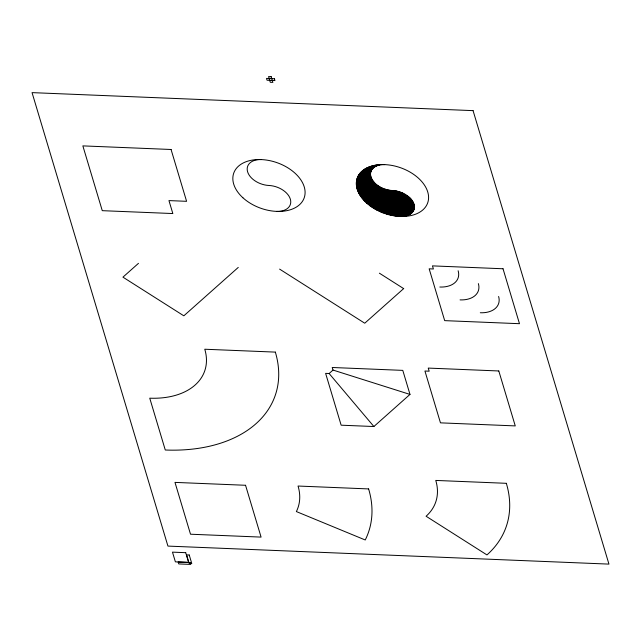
<?xml version="1.0" encoding="UTF-8"?>
<svg xmlns="http://www.w3.org/2000/svg" width="641" height="641" viewBox="0 0 641 641"><rect width="100%" height="100%" fill="white"/><g stroke="black" fill="none" stroke-linecap="round" stroke-linejoin="round"><path stroke-width="0.96" d="M138.472 263.339L122.944 277.152L183.831 315.821L238.26 267.417M403.694 288.57L364.745 323.216L279.596 269.108M329.129 373.527L373.895 426.529L341.148 425.191L325.62 373.366L329.145 373.511L333.016 370.065L409.992 394.423L402.788 370.378L332.222 367.493L333 370.081M373.895 426.513L409.976 394.423M269.116 78.402L271.712 78.506M269.733 80.462L272.329 80.566M379.24 164.713L379.656 164.977M378.414 164.785L378.967 165.13M377.621 164.873L378.302 165.306M376.844 164.969L377.677 165.498M376.083 165.082L377.076 165.715M375.346 165.21L376.507 165.939M374.624 165.346L375.963 166.187M373.927 165.49L375.442 166.452M373.238 165.65L374.953 166.732M372.573 165.819L374.48 167.029M371.916 165.995L374.04 167.341M371.283 166.187L373.623 167.67M370.658 166.388L373.23 168.014M370.057 166.588L372.862 168.375M369.464 166.812L372.517 168.751M368.879 167.037L372.197 169.136M368.319 167.269L371.9 169.544M367.766 167.509L371.628 169.969M367.229 167.766L371.387 170.402M366.708 168.022L371.171 170.859M366.195 168.295L370.987 171.339M365.699 168.567L370.827 171.828M365.21 168.855L370.698 172.341M364.737 169.144L370.602 172.87M401.49 192.5L409.887 197.837M364.272 169.448L370.538 173.423M399.375 191.755L411.226 199.279M363.824 169.753L370.514 173.999M397.716 191.29L412.107 200.433M363.391 170.073L370.53 174.608M396.29 190.978L412.756 201.434M362.966 170.394L370.586 175.233M395.024 190.77L413.237 202.34M362.558 170.722L370.698 175.898M393.87 190.625L413.613 203.173M362.157 171.067L370.859 176.596M392.813 190.545L413.894 203.942M361.764 171.411L371.091 177.341M391.795 190.489L414.11 204.671M361.396 171.764L371.395 178.126M390.706 190.393L414.254 205.36M361.027 172.133L371.804 178.975M389.52 190.241L414.35 206.009M360.683 172.501L372.333 179.905M388.214 190L414.398 206.634M360.338 172.878L373.038 180.946M386.731 189.648L414.398 207.227M360.018 173.262L374.024 182.164M384.969 189.127L414.358 207.804M359.697 173.663L375.602 183.759M382.613 188.222L414.286 208.349M359.401 174.064L414.182 208.87M359.112 174.472L414.046 209.383M358.832 174.889L413.878 209.863M358.575 175.314L413.677 210.336M358.319 175.754L413.453 210.785M358.087 176.195L413.205 211.218M357.862 176.644L412.924 211.634M357.654 177.108L412.628 212.035M357.454 177.573L412.299 212.419M357.277 178.054L411.947 212.796M357.109 178.543L411.57 213.149M356.957 179.039L411.169 213.485M356.821 179.544L410.745 213.806M356.7 180.057L410.296 214.118M356.596 180.586L409.815 214.406M356.508 181.123L409.319 214.687M356.436 181.667L408.79 214.943M356.38 182.228L408.245 215.184M356.348 182.805L407.66 215.408M356.332 183.382L407.051 215.616M356.332 183.983L406.418 215.809M356.364 184.592L405.745 215.969M356.412 185.217L405.04 216.121M356.476 185.85L404.303 216.241M356.572 186.507L403.526 216.338M356.7 187.18L402.7 216.41M356.845 187.869L401.835 216.45M357.029 188.574L400.905 216.458M357.237 189.303L399.928 216.426M357.486 190.056L398.902 216.37M357.774 190.834L397.837 216.289M358.103 191.635L396.731 216.177M358.479 192.468L395.569 216.033M358.912 193.334L394.359 215.857M359.409 194.239L393.093 215.648M359.97 195.193L391.747 215.384M360.627 196.202L390.321 215.072M361.38 197.276L388.783 214.687M362.269 198.438L387.108 214.222M363.351 199.712L385.257 213.637M364.689 201.154L383.142 212.884M366.5 202.901L380.554 211.834M369.536 205.424L376.74 210M379.384 273.178L403.678 288.618M269.1 78.514L269.645 80.341M384.688 164.617A18.661 12.099 19.3 0 0 370.931 176.852A18.661 12.099 19.3 0 0 392.452 190.529A18.661 12.099 19.3 0 1 413.982 204.207A18.661 12.099 19.3 0 1 400.224 216.442M276.736 211.394A18.661 12.099 19.3 0 0 290.341 199.159A18.661 12.099 19.3 0 0 268.972 185.481A18.661 12.099 19.3 0 1 247.602 171.812A18.661 12.099 19.3 0 1 261.207 159.569M498.602 296.479A24.815 16.081 19.3 0 1 480.309 312.752M478.362 283.618A24.815 16.081 19.3 0 1 460.07 299.892M458.131 270.758A24.815 16.081 19.3 0 1 439.83 287.032M271.167 76.68L268.563 76.575L270.278 82.288L272.874 82.393L271.167 76.68M274.396 78.731L266.504 78.41L267.049 80.237L274.941 80.558L274.396 78.731M473.066 110.637L32.05 92.624L167.934 546.092L608.95 564.112L473.066 110.637M171.067 149.489L82.857 145.884L102.272 210.673L172.838 213.549L168.952 200.593L186.595 201.314L171.067 149.489M503.025 268.763L432.459 265.879L433.388 268.988L429.158 268.811L444.686 320.636L519.482 323.697L503.025 268.763M275.342 352.109L204.775 349.233A74.66 48.387 19.3 0 1 149.746 398.181L165.274 450.006A149.313 96.775 19.3 0 0 275.342 352.109M498.802 370.971L428.236 368.086L429.174 371.195L424.935 371.027L440.463 422.852L515.26 425.904L498.802 370.971M506.334 483.314L435.768 480.43A74.66 48.387 19.3 0 1 426.081 516.237L486.96 554.922A149.305 96.767 19.3 0 0 506.334 483.314M368.615 488.923L298.049 486.038A74.66 48.387 19.3 0 1 296.366 511.566L365.234 539.978A149.313 96.775 19.3 0 0 368.615 488.923M245.551 485.277L174.985 482.393L190.513 534.217L261.079 537.102L245.551 485.277M185.714 552.678L172.477 552.141L175.394 561.861L188.622 562.397L185.714 552.678M189.223 555.002L186.579 554.898L189.127 563.399L191.771 563.511L189.223 555.002M190.161 562.486L178.166 561.997L178.751 563.936L190.746 564.425L190.161 562.486M367.005 203.349A37.33 24.19 19.3 0 0 427.387 203.662A37.33 24.19 19.3 0 0 382.981 164.577A37.33 24.19 19.3 0 0 367.005 203.349M242.883 197.74A37.33 24.19 19.3 0 0 303.658 199.167A37.33 24.19 19.3 0 0 260.366 159.545A37.33 24.19 19.3 0 0 242.883 197.74"/></g></svg>
